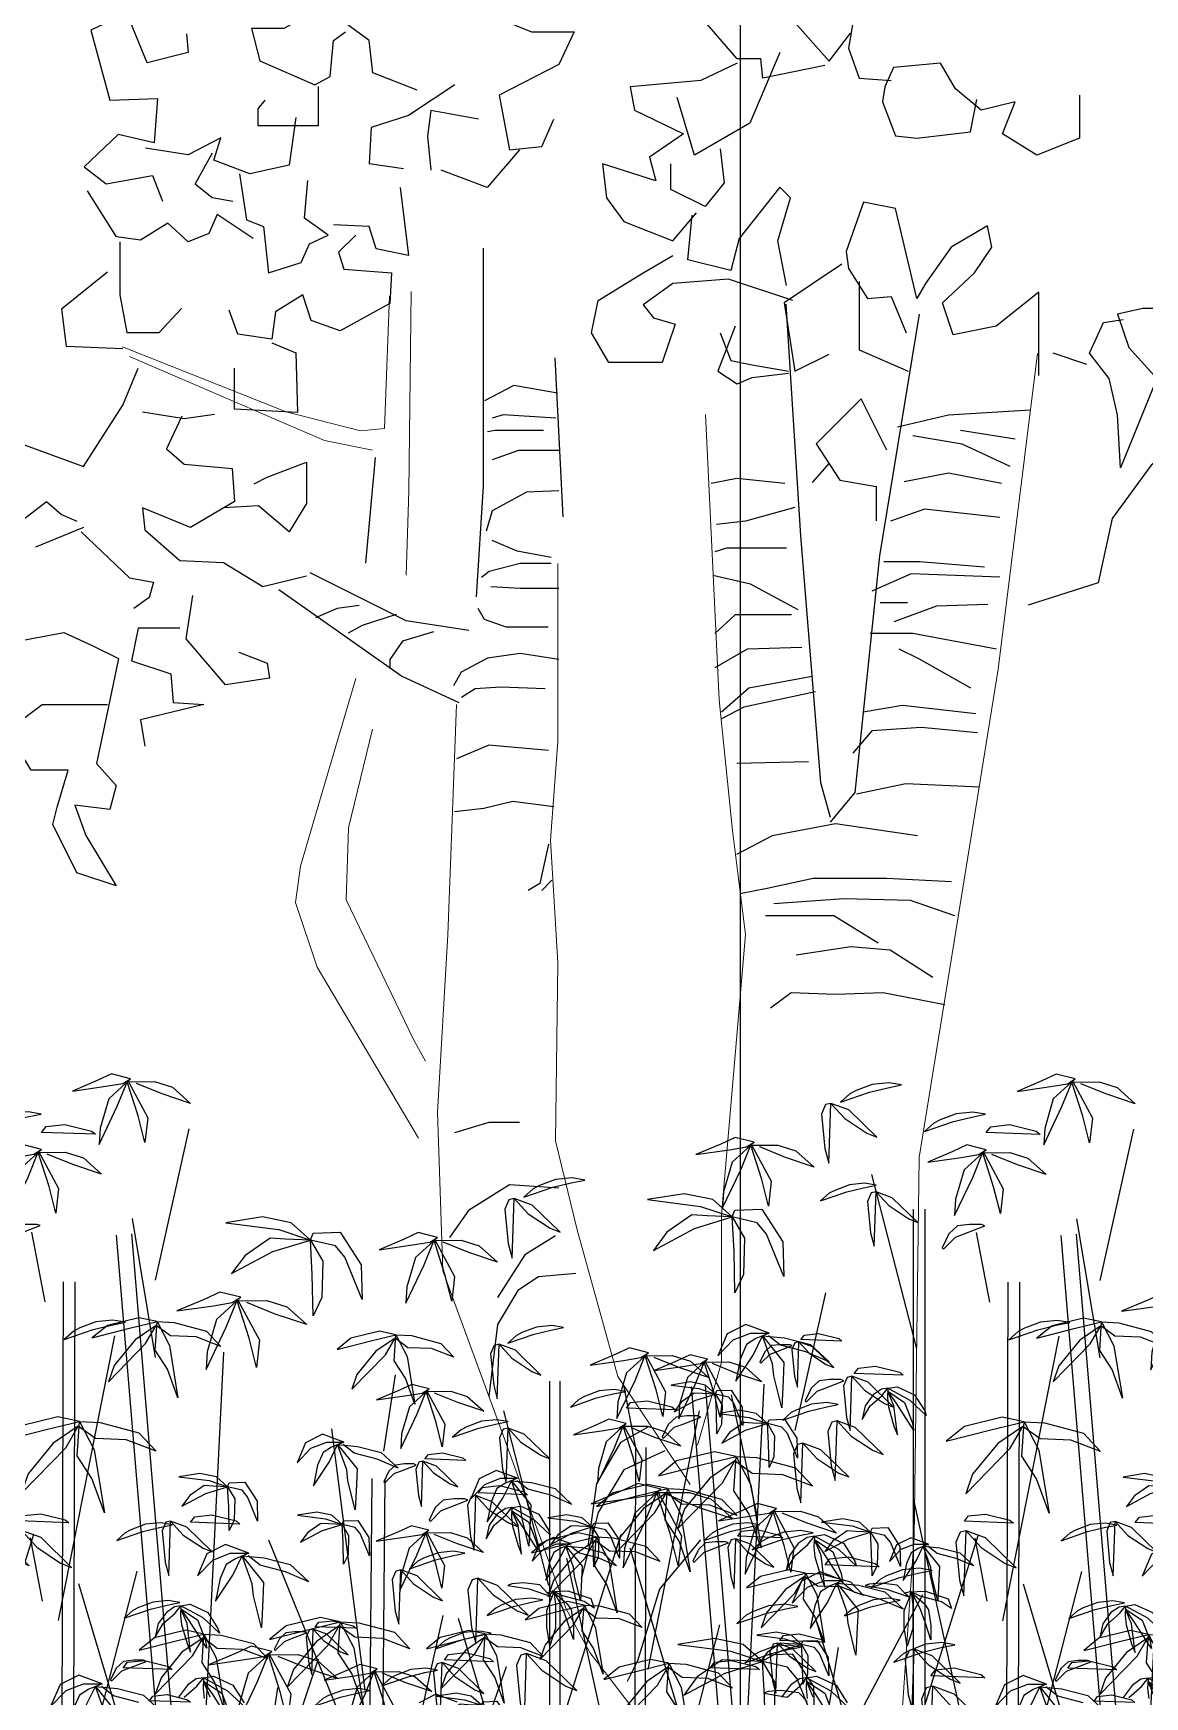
# Model space of a CAD drawing. Extents: x -1568 to -728, y -1287 to -990.
# Drawn here: x -1356.68 to -1351.32, y -1092.08 to -1084.05 of the extents above; entities that cross this region are included whole.
import ezdxf

# ---------------------------------------------------------------- set-up
doc = ezdxf.new("R2010")
doc.units = 0
doc.header["$LTSCALE"] = 5
doc.linetypes.add('DASHDOT', pattern=[25.4, 12.7, -6.35, 0, -6.35])
doc.linetypes.add('HIDDEN', pattern=[9.525, 6.35, -3.175])
doc.layers.get('0').update_dxf_attribs({"linetype": 'CONTINUOUS'})
doc.layers.add('2', color=2, linetype='HIDDEN')

# ---------------------------------------------------------------- blocks, each defined once
blk = doc.blocks.new('乔木02')
at = {"color": 94}
for points in [[(-86.2, 3630.2), (21.1, 3658.5), (30.6, 3630.2), (-1, 3598.6), (-51.5, 3541.8), (-83, 3582.8)], [(-92.5, 3633.3), (-79.9, 3560.8), (-95.7, 3516.6), (-143, 3513.4)], [(-45.2, 3535.5), (46.4, 3516.6), (49.5, 3545), (84.3, 3545), (144.2, 3614.4), (128.4, 3655.4)], [(455.5, 3612.5), (387.5, 3584.8), (324.5, 3584.8), (347.2, 3536.9), (435.4, 3491.6), (420.2, 3411), (372.4, 3416), (354.7, 3456.3)], [(21.1, 3554.4), (65.3, 3450.3), (147.4, 3403), (172.6, 3488.2)], [(500.9, 3506.7), (568.9, 3461.4), (624.4, 3443.7), (626.9, 3390.9), (576.5, 3383.3)], [(465.6, 3456.3), (536.2, 3468.9), (541.2, 3431.1), (536.2, 3380.8)], [(109.5, 3412.5), (103.2, 3362), (131.6, 3327.3), (182.1, 3352.6), (182.1, 3390.4)], [(405.1, 3411), (453, 3355.6), (521, 3380.8)], [(11.6, 3210.6), (24.3, 3276.8), (5.3, 3339.9), (21.1, 3355.7), (81.1, 3280), (93.7, 3232.7), (156.9, 3248.5), (150.5, 3314.7)], [(-360.8, 3078.1), (-360.8, 3201.1), (-297.7, 3150.7), (-234.6, 3138), (-218.8, 3185.4), (-266.1, 3229.5), (-291.4, 3267.4), (-285.1, 3298.9), (-231.4, 3267.4), (-193.5, 3213.8), (-180.9, 3191.7), (-149.3, 3324.2), (-102, 3333.6), (-76.7, 3261.1), (-79.9, 3235.8), (-108.3, 3191.7), (-143, 3194.8), (-165.1, 3141.2)], [(994.8, 3275), (994.8, 3196.9), (984.7, 3141.5), (936.8, 3141.5), (904.1, 3176.8)], [(-543.2, 3251.2), (-547.3, 3197.5), (-592.8, 3176.9), (-514.3, 3176.9), (-477.1, 3168.6), (-493.6, 3119.1), (-534.9, 3073.7), (-481.3, 2941.6), (-477.1, 3020), (-464.7, 3073.7), (-435.8, 3110.9), (-456.5, 3156.3), (-485.4, 3160.4)], [(2.2, 3188.5), (96.9, 3220.1), (178.9, 3213.8), (223.1, 3182.2), (207.4, 3163.3), (175.8, 3153.8), (194.7, 3097), (273.6, 3097), (298.9, 3141.2), (289.4, 3188.5), (223.1, 3229.5), (178.9, 3254.8)], [(770.5, 3126.4), (735.2, 3111.3), (732.7, 3023.2), (826, 3028.2), (826, 3088.6)], [(-683.6, 3065.5), (-526.7, 2945.8), (-468.9, 2867.3), (-448.2, 2772.4), (-345, 2739.4)], [(961.5, 3024.4), (900.2, 3014.8), (855.1, 3021.2)], [(1277.5, 3008.3), (1277.5, 2869.7), (1225.9, 2873), (1177.5, 2844), (1161.4, 2847.2), (1103.4, 2892.3), (1080.8, 2873), (1058.2, 2863.3)], [(1048.5, 2853.6), (1119.5, 2824.6)]]:
    blk.add_lwpolyline(points, dxfattribs=at)
at = {"color": 106}
for points in [[(556.3, 3499.1), (621.8, 3524.3), (626.9, 3572.2), (682.3, 3612.5), (674.8, 3632.6), (752.9, 3589.8), (800.8, 3589.8), (788.2, 3542), (707.5, 3506.7), (684.8, 3519.3), (679.8, 3572.2), (662.2, 3584.8)], [(896.5, 3582.2), (894, 3554.5), (954.5, 3539.4), (984.7, 3612.5), (1037.6, 3587.3), (1009.9, 3484), (939.4, 3486.5), (944.4, 3421.1), (997.3, 3433.7), (1047.7, 3385.8), (1015, 3360.6), (946.9, 3373.2), (931.8, 3335.4)], [(-420.8, 3491.4), (-420.8, 3428.3), (-357.7, 3403), (-307.2, 3434.6), (-326.1, 3481.9), (-275.6, 3469.3), (-237.7, 3500.8), (-215.6, 3538.7), (-146.2, 3532.4), (-133.6, 3504), (-130.4, 3481.9), (-149.3, 3431.4), (-180.9, 3428.3), (-259.8, 3437.7), (-269.3, 3485)], [(84.3, 3538.7), (137.9, 3513.4), (242.1, 3504), (235.8, 3469.3), (163.2, 3434.6), (213.7, 3399.9), (204.2, 3365.2), (283.1, 3390.4), (276.8, 3339.9), (251.5, 3305.2), (178.9, 3276.8), (144.2, 3317.9)], [(702.5, 3504.2), (702.5, 3446.3), (790.7, 3446.3), (790.7, 3471.4), (780.6, 3484)], [(735.2, 3458.8), (745.3, 3388.3), (803.3, 3375.7), (856.2, 3395.9), (846.1, 3428.6), (894, 3403.4), (957, 3413.5)], [(858.7, 3406), (883.9, 3360.6), (858.7, 3340.5), (828.5, 3335.4)], [(818.4, 3375.7), (808.3, 3307.7), (783.1, 3297.7), (775.6, 3229.7), (727.7, 3244.8), (715.1, 3272.5), (687.4, 3285.1), (722.6, 3310.3), (717.6, 3365.7)], [(581.5, 3355.6), (568.9, 3254.9), (616.8, 3264.9), (626.9, 3297.7), (679.8, 3300.2)], [(798.2, 3280), (851.2, 3315.3), (863.8, 3287.6), (894, 3275), (924.2, 3302.7), (964.6, 3277.5), (999.8, 3282.6), (1042.7, 3350.6)], [(458.7, 3265.8), (458.7, 2914.6), (469.3, 2751.4)], [(647, 3285.1), (672.2, 3259.9), (664.7, 3234.7), (594.1, 3229.7), (596.6, 3184.3), (669.7, 3144.1), (712.6, 3159.2), (725.2, 3196.9), (765.5, 3171.8), (770.5, 3131.5), (820.9, 3139), (833.5, 3174.3)], [(-70.4, 3242.1), (14.8, 3185.4), (-1, 3084.4), (-51.5, 3109.7)], [(-95.7, 3216.9), (-95.7, 3116), (-168.3, 3084.4)], [(1013.1, 3230.7), (1080.8, 3175.9), (1074.3, 3121.1), (990.5, 3117.9)], [(-184.2, 3168.7), (-125.9, 2812.2), (-89.5, 2463), (-53.1, 2419.3)], [(12.4, 3183.3), (-9.4, 2841.3), (-38.6, 2477.5), (-53.1, 2426.6)], [(87.4, 3150.7), (112.7, 3084.4), (84.3, 3065.5), (62.2, 3075), (8.5, 3081.3)], [(109.5, 3141.2), (93.7, 3100.2), (62.2, 3093.9), (8.5, 3084.4)], [(-431.7, 3094.3), (-382.1, 3110.9)], [(353.2, 3104.3), (341.2, 2869.5)], [(1184, 3047), (1164.6, 3001.9), (1145.3, 2979.3), (1048.5, 2943.9), (990.5, 3034.1), (967.9, 3088.9)], [(-136.7, 2967.7), (-98.8, 3043.4), (-32.5, 2977.2), (-67.3, 2923.5), (-120.9, 2914.1), (-120.9, 2863.6)], [(349.5, 3051.9), (413.5, 3063.3), (457, 3040.5)], [(-348.6, 3027), (-227.7, 3019.4), (-152.1, 3001.8)], [(351.8, 3015.3), (429.5, 3019.9), (445.5, 3015.3)], [(-326, 2984.2), (-245.3, 2996.8)], [(370.1, 2997), (441, 2997), (452.4, 2994.8)], [(903.4, 3018), (926, 2969.6), (900.2, 2947.1), (829.3, 2940.6), (826, 2892.3), (890.5, 2853.6), (961.5, 2882.6), (958.2, 2850.4), (906.6, 2805.3), (842.2, 2802.1), (784.1, 2766.6), (719.6, 2782.7)], [(-318.4, 2943.9), (-247.9, 2976.6), (-174.8, 2989.2)], [(-51.5, 2948.8), (-26.2, 2920.4)], [(347.2, 2967.3), (406.7, 2967.3), (445.5, 2953.6)], [(618.5, 2957.2), (632.7, 2801.1)], [(797, 2918.1), (777.7, 2927.8), (719.6, 2950.3), (719.6, 2889.1), (745.4, 2847.2), (790.6, 2885.9), (842.2, 2882.6)], [(-305.8, 2918.7), (-227.7, 2933.8), (-162.2, 2921.2)], [(14.1, 2918.7), (84.7, 2926.3), (122.5, 2918.7)], [(347.2, 2907.9), (395.2, 2905.7), (445.5, 2878.2), (454.7, 2848.5)], [(-303.3, 2868.4), (-192.4, 2881), (-142.1, 2863.3)], [(-1, 2883.5), (72.1, 2863.3), (114.9, 2858.3)], [(1051.8, 2847.2), (980.8, 2779.5), (945.3, 2773.1), (951.8, 2750.5), (974.4, 2734.4)], [(11.6, 2823.1), (99.8, 2823.1), (117.4, 2818)], [(358.7, 2809.7), (409, 2818.8), (445.5, 2834.8)], [(-280.6, 2795.4), (-184.9, 2802.9), (-132, 2802.9)], [(358.7, 2800.6), (404.4, 2800.6), (450.1, 2789.1), (461.5, 2780)], [(1248.5, 2818.2), (1229.1, 2760.2), (1219.4, 2689.3), (1193.6, 2705.4), (1161.4, 2737.6), (1145.3, 2686.1), (1077.6, 2698.9), (1035.6, 2679.6), (996.9, 2660.3), (1009.8, 2599), (1029.2, 2505.6), (1000.2, 2473.4), (1009.8, 2437.9), (1061.4, 2444.4), (1045.3, 2399.2), (1000.2, 2325.1), (1058.2, 2344.5), (1093.7, 2415.4), (1087.2, 2441.1), (1071.1, 2495.9), (1125.9, 2495.9), (1161.4, 2553.9), (1109.8, 2592.6), (1013.1, 2592.6)], [(-303.3, 2780.3), (-172.3, 2785.3), (-114.3, 2760.1)], [(-6, 2732.4), (64.5, 2770.2), (120, 2782.8)], [(480, 2701.7), (572.3, 2715.9), (714.3, 2786.9)], [(347.2, 2764), (404.4, 2764), (447.8, 2766.3)], [(494.2, 2595.3), (579.4, 2634.3), (760.5, 2762)], [(819.6, 2669.9), (777.7, 2653.8), (774.4, 2631.3), (838.9, 2621.6), (897, 2689.3), (887.3, 2753.7)], [(-285.6, 2740), (-210.1, 2737.5), (-147.1, 2714.8)], [(-167.2, 2742.5), (-126.9, 2742.5)], [(4.1, 2724.9), (87.2, 2724.9), (117.4, 2697.2)], [(363.2, 2706.9), (425, 2706.9), (457, 2718.3), (466.1, 2734.3)], [(587.3, 2725.2), (637.6, 2709.2), (658.2, 2697.8)], [(642.1, 2738.9), (674.2, 2734.3), (706.2, 2720.6)], [(532.4, 2700), (578.1, 2686.3), (596.4, 2658.9), (596.4, 2647.5)], [(906.6, 2705.4), (967.9, 2705.4), (977.6, 2657.1), (919.5, 2637.7), (916.3, 2595.8), (871.2, 2592.6), (964.7, 2570), (958.2, 2531.4)], [(-298.2, 2674.5), (-174.8, 2697.2), (-111.8, 2697.2)], [(-11, 2677), (69.6, 2674.5), (117.4, 2646.8)], [(-260.5, 2616.6), (-184.9, 2659.4), (-154.6, 2674.5)], [(347.2, 2658.9), (404.4, 2668), (452.4, 2661.2), (491.3, 2640.6), (502.7, 2620.1)], [(-26.2, 2634.2), (67, 2616.6), (107.4, 2581.4)], [(-31.2, 2611.6), (74.6, 2588.9), (107.4, 2571.3)], [(367.5, 2615.6), (433, 2618.1), (470.8, 2615.6), (491, 2603)], [(-268, 2578.8), (-159.7, 2591.4), (-101.7, 2581.4)], [(-270.5, 2551.1), (-187.4, 2558.7), (-114.3, 2553.7), (-86.6, 2520.9)], [(362.5, 2524.9), (450.6, 2532.5), (498.5, 2512.4)], [(-21.1, 2508.3), (84.7, 2505.8)], [(-273.1, 2470.6), (-164.7, 2475.6), (-91.7, 2460.5)], [(354.9, 2441.9), (415.4, 2449.4), (458.2, 2439.3), (501, 2434.3)], [(-181.7, 2399.1), (-60.8, 2416.7), (32.4, 2399.1), (85.3, 2371.4)], [(362.5, 2386.5), (375.1, 2328.6), (392.7, 2318.5)], [(-232.1, 2331.1), (-136.3, 2336.1), (-28, 2336.1), (40, 2321), (80.3, 2313.5)], [(357.4, 2333.6), (372.5, 2318.5)], [(-237.1, 2280.7), (-171.6, 2303.4), (-73.4, 2305.9), (29.9, 2298.4)], [(-123.8, 2240.5), (-58.3, 2280.7), (42.5, 2280.7)], [(-204.4, 2190.1), (-141.4, 2230.4), (-83.4, 2235.4), (-2.8, 2222.8)], [(-222, 2149.8), (-131.3, 2167.4), (-60.8, 2164.9), (4.7, 2167.4), (35, 2144.8)], [(405.3, 1976.1), (450.6, 1976.1), (501, 1961)], [(347.2, 1879.2), (420.3, 1884.2), (480.7, 1846.4), (508.4, 1806.2)], [(352.2, 1808.7), (397.6, 1781), (437.9, 1718)], [(322, 1753.3), (377.4, 1748.3), (407.7, 1728.1), (437.9, 1677.8), (450.5, 1572)], [(216.2, 1526.7), (256.5, 1504), (291.8, 1443.6), (304.4, 1350.5)], [(191, 1491.5), (251.5, 1463.8), (289.2, 1400.8), (314.4, 1302.6)], [(138.1, 1360.5), (198.6, 1287.5), (231.3, 1181.8), (246.4, 1151.6)]]:
    blk.add_lwpolyline(points, dxfattribs=at)
at = {"color": 106, "lineweight": 20}
for points in [[(565.2, 3202), (568.8, 2907.5), (572.3, 2783.3)], [(597.2, 3194.9), (604.3, 2999.7), (639.8, 2996.2), (749.8, 3024.6), (991.2, 3120.4)], [(-358.9, 3110.5), (-300.7, 2644.9), (-264.3, 2419.3), (-184.2, 1924.5), (-176.9, 1364.3), (-147.8, 942.3)], [(622, 2967.8), (693, 2982), (980.6, 3106.2)], [(130.7, 3020.7), (111, 2599.6), (91.3, 2406.8), (71.7, 2253.3), (107.1, 1840.1), (107.1, 1621.9), (142.5, 1499.9)], [(348.9, 2800.7), (348.9, 2538.1), (359.5, 2392.7), (348.9, 2211.7), (352.4, 1949.2), (320.5, 1817.9), (260.1, 1601.5), (153.6, 1441.9)], [(646.9, 2630.8), (693, 2474.7), (728.5, 2354), (735.6, 2300.8), (703.7, 2205), (554.5, 1953.1)], [(498.5, 2592.9), (511.1, 2253), (526.2, 1991.2), (518.6, 1757.1), (432.8, 1524.2), (337.1, 1259.8), (301.8, 1194.4), (226.3, 1096.2)], [(622, 2556.3), (657.5, 2410.8), (661.1, 2304.4), (561.7, 2098.6), (543.9, 2066.7)]]:
    blk.add_lwpolyline(points, dxfattribs=at)
blk = doc.blocks.new('tree104')
at = {"color": 0}
for points in [[(-3650, 22161), (-3949, 22235), (-4174, 22131), (-4563, 21966), (-4039, 22041), (-3770, 22086), (-3650, 22161), (-3994, 21847), (-4129, 21383), (-4144, 21129), (-3859, 21727), (-3695, 22131), (-3381, 21547), (-3425, 21159), (-3530, 21577), (-3702, 22113), (-3276, 22116), (-2991, 22026), (-2707, 21772), (-3156, 21921), (-3560, 22086)], [(-6377, 22067), (-6578, 22102), (-6839, 22076), (-7092, 21980), (-7188, 21927), (-7337, 21796), (-6883, 21953), (-6595, 22023), (-6377, 22067)], [(-7487, 21778), (-7570, 21758), (-7633, 21611), (-7581, 21068), (-7518, 20839), (-7487, 21778), (-7267, 21538), (-6922, 21309), (-6766, 21246), (-7204, 21674), (-7487, 21778)], [(-5057, 21606), (-5258, 21641), (-5520, 21615), (-5773, 21519), (-5869, 21466), (-6017, 21335), (-5563, 21492), (-5275, 21562), (-5057, 21606)], [(-5049, 21318), (-4975, 21412), (-4682, 21444), (-4263, 21339), (-4200, 21287), (-5049, 21318)], [(-8694, 21167), (-8993, 21242), (-9218, 21137), (-9607, 20973), (-9083, 21048), (-8814, 21093), (-8694, 21167), (-9038, 20853), (-9173, 20390), (-9188, 20135), (-8904, 20734), (-8739, 21137), (-8425, 20554), (-8470, 20165), (-8574, 20584), (-8746, 21120), (-8320, 21122), (-8036, 21033), (-7751, 20778), (-8200, 20928), (-8604, 21093)], [(-3260, 18994), (-2729, 21373)], [(-5051, 21050), (-5350, 21125), (-5575, 21020), (-5964, 20856), (-5440, 20930), (-5171, 20975), (-5051, 21050), (-5395, 20736), (-5530, 20272), (-5545, 20018), (-5260, 20616), (-5096, 21020), (-4781, 20437), (-4826, 20048), (-4931, 20467), (-5103, 21003), (-4677, 21005), (-4392, 20916), (-4108, 20661), (-4557, 20811), (-4961, 20975)], [(-6137, 17921), (-6846, 20663)], [(-6778, 20492), (-6960, 20523), (-7198, 20499), (-7428, 20412), (-7516, 20365), (-7650, 20246), (-7238, 20388), (-6976, 20452), (-6778, 20492)], [(-6779, 20391), (-6855, 20372), (-6912, 20239), (-6865, 19745), (-6808, 19536), (-6779, 20391), (-6580, 20172), (-6266, 19963), (-6124, 19907), (-6523, 20296), (-6779, 20391)], [(3486, 20569), (3285, 20604), (3023, 20578), (2770, 20482), (2674, 20429), (2526, 20298), (2980, 20455), (3268, 20525), (3486, 20569)], [(2376, 20280), (2293, 20260), (2230, 20113), (2282, 19570), (2345, 19341), (2376, 20280), (2596, 20040), (2940, 19811), (3097, 19748), (2658, 20176), (2376, 20280)], [(5798, 19990), (5496, 20261), (5043, 20352), (4470, 20261), (5300, 20156), (5798, 19990), (5405, 20005), (5164, 20020), (4772, 19749), (4561, 19462), (5209, 19809), (5798, 19990), (5843, 20095), (6265, 20110), (6597, 19598), (6612, 19055), (6340, 19718), (6190, 19899), (5798, 19990), (5994, 19658), (5978, 19085), (5843, 18799), (5828, 19447), (5798, 19990)], [(-6196, 20117), (-6196, 0)], [(-6013, 20117), (-6013, 0)], [(-5123, 19873), (-5312, 19873), (-5500, 19853), (-5637, 19727), (-5741, 19507), (-5720, 19486), (-5532, 19675), (-5396, 19727), (-5071, 19853), (-5123, 19873)], [(-3260, 17782), (-3623, 19966)], [(-826, 19627), (-1128, 19899), (-1580, 19989), (-2153, 19899), (-1324, 19793), (-826, 19627), (-1218, 19642), (-1459, 19657), (-1852, 19386), (-2063, 19100), (-1414, 19446), (-826, 19627), (-781, 19733), (-358, 19748), (-27, 19235), (-12, 18693), (-283, 19356), (-434, 19537), (-826, 19627), (-630, 19296), (-645, 18723), (-781, 18436), (-796, 19085), (-826, 19627)], [(-4993, 18658), (-5201, 19750)], [(-3877, 19705), (-2234, 0)], [(-3636, 19725), (-1992, 0)], [(1169, 19669), (869, 19744), (645, 19639), (256, 19475), (780, 19550), (1049, 19595), (1169, 19669), (824, 19355), (690, 18892), (675, 18637), (959, 19236), (1124, 19639), (1438, 19056), (1393, 18667), (1288, 19086), (1117, 19622), (1543, 19624), (1827, 19535), (2111, 19280), (1662, 19430), (1258, 19595)], [(-4710, 18968), (-4765, 0)], [(-4527, 18968), (-4582, 0)], [(-1921, 18727), (-2250, 18809), (-2497, 18694), (-2925, 18513), (-2349, 18595), (-2053, 18644), (-1921, 18727), (-2300, 18381), (-2448, 17871), (-2464, 17591), (-2152, 18250), (-1970, 18694), (-1625, 18052), (-1674, 17624), (-1789, 18085), (-1978, 18674), (-1510, 18677), (-1197, 18579), (-884, 18299), (-1378, 18463), (-1822, 18644)], [(6789, 16636), (7272, 18799)], [(-3732, 18335), (-3933, 18370), (-4195, 18344), (-4448, 18248), (-4544, 18196), (-4692, 18065), (-4239, 18222), (-3951, 18292), (-3732, 18335)], [(-3235, 18345), (-3520, 18405), (-4013, 18285), (-4253, 18090), (-3669, 18240), (-3235, 18345), (-3041, 17971), (-2906, 17148), (-3071, 17597), (-3265, 17896), (-3235, 18345), (-2966, 18330), (-2457, 18195), (-2233, 17956), (-2622, 18105), (-3026, 18120), (-3250, 18285), (-3579, 18061), (-3909, 17657), (-3998, 17402), (-3415, 18001), (-3250, 18285)], [(6380, 18164), (6013, 18300), (5720, 18154), (5573, 17808), (5814, 18060), (6086, 18164), (6380, 18164), (6170, 18081), (6024, 17986), (5929, 17767), (5856, 17411), (6128, 17819), (6275, 18123), (6610, 17704), (6600, 17432), (6579, 16992), (6453, 17494), (6432, 17683), (6275, 18123), (6621, 18091), (7029, 17986), (7322, 17714), (6956, 17871), (6558, 17976), (6369, 18123)], [(-7990, 18032), (-8053, 18016), (-8101, 17905), (-8061, 17494), (-8014, 17320), (-7990, 18032), (-7824, 17850), (-7562, 17676), (-7444, 17628), (-7776, 17953), (-7990, 18032)], [(-7960, 18068), (-7904, 18139), (-7682, 18163), (-7365, 18084), (-7317, 18044), (-7960, 18068)], [(-4785, 13651), (-3900, 18123)], [(517, 18138), (258, 18193), (-191, 18084), (-408, 17907), (122, 18043), (517, 18138), (694, 17798), (816, 17050), (666, 17458), (489, 17730), (517, 18138), (762, 18125), (1224, 18002), (1428, 17785), (1074, 17921), (707, 17934), (503, 18084), (204, 17880), (-96, 17513), (-177, 17282), (353, 17825), (503, 18084)], [(3147, 18252), (2965, 18284), (2727, 18260), (2497, 18173), (2409, 18125), (2274, 18006), (2687, 18149), (2949, 18212), (3147, 18252)], [(-8134, 17988), (-8277, 17988), (-8420, 17973), (-8523, 17877), (-8602, 17711), (-8587, 17695), (-8444, 17838), (-8341, 17877), (-8095, 17973), (-8134, 17988)], [(-2668, 8108), (-2184, 17863)], [(2138, 17990), (2062, 17971), (2005, 17838), (2053, 17344), (2110, 17135), (2138, 17990), (2338, 17771), (2651, 17563), (2794, 17506), (2395, 17895), (2138, 17990)], [(4483, 17857), (4184, 17931), (3960, 17827), (3570, 17662), (4094, 17737), (4364, 17782), (4483, 17857), (4139, 17542), (4004, 17079), (3989, 16824), (4274, 17423), (4438, 17827), (4753, 17243), (4708, 16854), (4603, 17273), (4431, 17809), (4857, 17812), (5142, 17722), (5426, 17468), (4977, 17617), (4573, 17782)], [(5409, 17754), (5137, 17822), (4933, 17727), (4579, 17577), (5055, 17645), (5300, 17686), (5409, 17754), (5096, 17468), (4973, 17047), (4960, 16816), (5218, 17360), (5368, 17727), (5654, 17196), (5613, 16843), (5517, 17224), (5361, 17711), (5749, 17713), (6007, 17631), (6266, 17400), (5858, 17536), (5490, 17686)], [(-7121, 17535), (-7054, 17621), (-6788, 17649), (-6407, 17554), (-6350, 17507), (-7121, 17535)], [(329, 16310), (513, 17509)], [(-9301, 17211), (-9460, 17354), (-9698, 17402), (-9999, 17354), (-9563, 17298), (-9301, 17211), (-9507, 17219), (-9634, 17227), (-9841, 17084), (-9952, 16934), (-9610, 17116), (-9301, 17211), (-9277, 17267), (-9055, 17275), (-8880, 17005), (-8873, 16719), (-9015, 17068), (-9095, 17164), (-9301, 17211), (-9198, 17037), (-9206, 16735), (-9277, 16585), (-9285, 16926), (-9301, 17211)], [(-7330, 17440), (-7502, 17440), (-7673, 17421), (-7797, 17307), (-7892, 17107), (-7873, 17088), (-7702, 17259), (-7578, 17307), (-7283, 17421), (-7330, 17440)], [(-7157, 17492), (-7233, 17473), (-7290, 17340), (-7243, 16846), (-7186, 16638), (-7157, 17492), (-6958, 17274), (-6644, 17065), (-6502, 17008), (-6901, 17397), (-7157, 17492)], [(-6592, 17304), (-6695, 17288), (-6822, 17201), (-6949, 17026), (-6997, 16812), (-6870, 17026), (-6687, 17185), (-6592, 17304), (-6449, 17327), (-6172, 17201), (-6013, 16947), (-5989, 16875), (-6243, 17113), (-6592, 17304), (-6600, 17153), (-6584, 17010), (-6497, 16709), (-6441, 16574), (-6497, 17026), (-6592, 17256), (-6330, 17082), (-6211, 16772), (-6187, 16638), (-6465, 17074), (-6592, 17256)], [(1041, 17292), (768, 17360), (564, 17265), (211, 17115), (687, 17183), (932, 17224), (1041, 17292), (728, 17006), (605, 16585), (592, 16353), (850, 16897), (1000, 17265), (1285, 16734), (1245, 16381), (1149, 16761), (993, 17249), (1381, 17251), (1639, 17169), (1898, 16938), (1489, 17074), (1122, 17224)], [(2928, 17412), (2928, 0)], [(3094, 17412), (3094, 0)], [(4129, 17250), (3947, 17281), (3709, 17257), (3479, 17170), (3392, 17123), (3257, 17004), (3669, 17146), (3931, 17210), (4129, 17250)], [(4292, 16330), (4102, 17323)], [(5156, 17328), (6601, 0)], [(5375, 17346), (6821, 0)], [(5947, 10213), (6301, 17363)], [(-7372, 17047), (-7554, 17079), (-7792, 17055), (-8023, 16967), (-8110, 16920), (-8245, 16801), (-7832, 16944), (-7570, 17007), (-7372, 17047)], [(4137, 16988), (4204, 17074), (4470, 17102), (4851, 17007), (4908, 16959), (4137, 16988)], [(6191, 15301), (5791, 17197)], [(-7390, 16793), (-7473, 16773), (-7536, 16626), (-7484, 16083), (-7421, 15854), (-7390, 16793), (-7170, 16553), (-6826, 16324), (-6669, 16261), (-7108, 16689), (-7390, 16793)], [(-4454, 16777), (-4795, 16849), (-5388, 16705), (-5675, 16472), (-4975, 16652), (-4454, 16777), (-4221, 16329), (-4059, 15341), (-4257, 15880), (-4490, 16239), (-4454, 16777), (-4131, 16759), (-3520, 16598), (-3251, 16311), (-3718, 16490), (-4203, 16508), (-4472, 16705), (-4867, 16436), (-5262, 15952), (-5370, 15646), (-4670, 16364), (-4472, 16705)], [(2279, 16774), (2097, 16805), (1859, 16782), (1629, 16694), (1541, 16647), (1407, 16528), (1819, 16671), (2081, 16734), (2279, 16774)], [(2920, 14203), (2211, 16945)], [(4135, 16744), (3863, 16812), (3659, 16717), (3305, 16568), (3781, 16636), (4026, 16676), (4135, 16744), (3822, 16459), (3700, 16037), (3686, 15806), (3945, 16350), (4094, 16717), (4380, 16187), (4339, 15833), (4244, 16214), (4088, 16701), (4475, 16703), (4734, 16622), (4992, 16391), (4584, 16527), (4217, 16676)], [(4481, 12880), (5285, 16945)], [(5261, 16866), (5089, 16866), (4918, 16847), (4794, 16732), (4699, 16533), (4718, 16514), (4889, 16685), (5013, 16732), (5308, 16847), (5261, 16866)], [(6352, 16743), (6177, 16900), (5915, 16952), (5584, 16900), (6064, 16839), (6352, 16743), (6125, 16752), (5985, 16760), (5758, 16603), (5636, 16437), (6011, 16638), (6352, 16743), (6378, 16804), (6622, 16813), (6814, 16516), (6823, 16202), (6666, 16586), (6579, 16690), (6352, 16743), (6465, 16551), (6456, 16219), (6378, 16054), (6369, 16429), (6352, 16743)], [(-303, 16452), (-636, 16576), (-903, 16443), (-1036, 16129), (-817, 16357), (-570, 16452), (-303, 16452), (-493, 16376), (-627, 16291), (-712, 16091), (-779, 15767), (-532, 16138), (-398, 16414), (-94, 16034), (-103, 15786), (-122, 15387), (-236, 15843), (-255, 16015), (-398, 16414), (-84, 16386), (287, 16291), (554, 16043), (221, 16186), (-141, 16281), (-313, 16414)], [(33, 12549), (-487, 16661)], [(2278, 16673), (2202, 16654), (2145, 16521), (2192, 16027), (2249, 15818), (2278, 16673), (2477, 16454), (2791, 16246), (2933, 16189), (2534, 16578), (2278, 16673)], [(-8977, 16232), (-9318, 16304), (-9911, 16161), (-10198, 15927), (-9498, 16107), (-8977, 16232), (-8744, 15784), (-8582, 14796), (-8779, 15335), (-9013, 15694), (-8977, 16232), (-8654, 16214), (-8043, 16053), (-7774, 15766), (-8241, 15945), (-8726, 15963), (-8995, 16161), (-9390, 15891), (-9785, 15407), (-9893, 15102), (-9192, 15820), (-8995, 16161)], [(972, 16188), (1027, 16259), (1250, 16283), (1567, 16204), (1615, 16164), (972, 16188)], [(4279, 16367), (4232, 0)], [(4445, 16367), (4398, 0)], [(6910, 16437), (6827, 16416), (6764, 16270), (6816, 15727), (6879, 15497), (6910, 16437), (7130, 16197), (7475, 15967), (7631, 15905), (7192, 16333), (6910, 16437)], [(-2127, 15752), (-2301, 15909), (-2563, 15962), (-2895, 15909), (-2415, 15848), (-2127, 15752), (-2354, 15761), (-2493, 15770), (-2720, 15613), (-2843, 15447), (-2467, 15648), (-2127, 15752), (-2101, 15813), (-1856, 15822), (-1664, 15525), (-1656, 15211), (-1813, 15595), (-1900, 15700), (-2127, 15752), (-2013, 15560), (-2022, 15229), (-2101, 15063), (-2109, 15438), (-2127, 15752)], [(797, 16109), (654, 16109), (512, 16093), (408, 15998), (329, 15831), (345, 15815), (488, 15958), (591, 15998), (837, 16093), (797, 16109)], [(942, 16152), (878, 16136), (831, 16025), (871, 15614), (918, 15440), (942, 16152), (1108, 15970), (1369, 15796), (1488, 15748), (1155, 16073), (942, 16152)], [(2427, 15884), (2093, 16008), (1827, 15875), (1693, 15561), (1912, 15789), (2160, 15884), (2427, 15884), (2236, 15808), (2103, 15723), (2017, 15523), (1950, 15199), (2198, 15570), (2331, 15846), (2636, 15466), (2626, 15218), (2607, 14818), (2493, 15275), (2474, 15447), (2331, 15846), (2645, 15818), (3017, 15723), (3283, 15475), (2950, 15618), (2588, 15713), (2417, 15846)], [(-10157, 15721), (-10517, 15810), (-10786, 15685), (-11253, 15487), (-10624, 15577), (-10301, 15631), (-10157, 15721), (-10570, 15344), (-10732, 14787), (-10750, 14482), (-10409, 15200), (-10211, 15685), (-9834, 14985), (-9888, 14518), (-10014, 15021), (-10220, 15664), (-9708, 15667), (-9367, 15559), (-9026, 15254), (-9565, 15433), (-10050, 15631)], [(141, 15880), (0, 0)], [(341, 15878), (200, 0)], [(1811, 15655), (1877, 15741), (2144, 15770), (2525, 15674), (2582, 15627), (1811, 15655)], [(4781, 15722), (4471, 15787), (3932, 15657), (3671, 15444), (4308, 15608), (4781, 15722), (4993, 15314), (5140, 14416), (4961, 14906), (4748, 15232), (4781, 15722), (5075, 15706), (5630, 15559), (5875, 15298), (5450, 15461), (5010, 15477), (4765, 15657), (4406, 15412), (4046, 14971), (3949, 14694), (4585, 15347), (4765, 15657)], [(-8341, 15417), (-8640, 15492), (-8864, 15387), (-9253, 15222), (-8730, 15297), (-8460, 15342), (-8341, 15417), (-8685, 15103), (-8819, 14639), (-8834, 14385), (-8550, 14983), (-8385, 15387), (-8071, 14803), (-8116, 14415), (-8221, 14833), (-8393, 15369), (-7966, 15372), (-7682, 15282), (-7398, 15028), (-7847, 15177), (-8251, 15342)], [(-4993, 10116), (-6189, 15575)], [(1601, 15560), (1430, 15560), (1258, 15541), (1135, 15427), (1039, 15227), (1058, 15208), (1230, 15379), (1354, 15427), (1649, 15541), (1601, 15560)], [(1775, 15612), (1699, 15593), (1642, 15460), (1689, 14967), (1746, 14758), (1775, 15612), (1974, 15394), (2287, 15185), (2430, 15128), (2031, 15517), (1775, 15612)], [(2339, 15424), (2236, 15408), (2109, 15321), (1982, 15146), (1935, 14932), (2062, 15146), (2244, 15305), (2339, 15424), (2482, 15448), (2760, 15321), (2919, 15067), (2942, 14996), (2689, 15234), (2339, 15424), (2332, 15273), (2347, 15130), (2435, 14829), (2490, 14694), (2435, 15146), (2339, 15376), (2601, 15202), (2720, 14892), (2744, 14758), (2466, 15194), (2339, 15376)], [(-5391, 15214), (-5325, 15300), (-5058, 15328), (-4677, 15233), (-4620, 15185), (-5391, 15214)], [(-2996, 15154), (-3178, 15185), (-3416, 15162), (-3647, 15074), (-3734, 15027), (-3869, 14908), (-3456, 15051), (-3194, 15114), (-2996, 15154)], [(-3023, 15212), (-3099, 15193), (-3156, 15060), (-3109, 14566), (-3052, 14357), (-3023, 15212), (-2824, 14993), (-2511, 14785), (-2368, 14728), (-2767, 15117), (-3023, 15212)], [(-2707, 15195), (-2640, 15281), (-2374, 15309), (-1993, 15214), (-1936, 15166), (-2707, 15195)], [(-328, 15160), (-487, 15303), (-725, 15350), (-1027, 15303), (-590, 15247), (-328, 15160), (-535, 15168), (-662, 15176), (-868, 15033), (-979, 14882), (-638, 15065), (-328, 15160), (-305, 15216), (-82, 15223), (92, 14954), (100, 14668), (-43, 15017), (-122, 15112), (-328, 15160), (-225, 14986), (-233, 14684), (-305, 14534), (-313, 14875), (-328, 15160)], [(3601, 15122), (3442, 15265), (3204, 15313), (2903, 15265), (3339, 15210), (3601, 15122), (3395, 15130), (3268, 15138), (3062, 14996), (2950, 14845), (3292, 15027), (3601, 15122), (3625, 15178), (3847, 15186), (4022, 14916), (4030, 14631), (3887, 14980), (3807, 15075), (3601, 15122), (3704, 14948), (3696, 14647), (3625, 14496), (3617, 14837), (3601, 15122)], [(6228, 15154), (6046, 15185), (5808, 15162), (5578, 15074), (5490, 15027), (5355, 14908), (5768, 15051), (6030, 15114), (6228, 15154)], [(7972, 15040), (7798, 15197), (7536, 15249), (7204, 15197), (7684, 15136), (7972, 15040), (7745, 15049), (7606, 15057), (7379, 14900), (7256, 14734), (7632, 14935), (7972, 15040), (7998, 15101), (8243, 15110), (8435, 14813), (8443, 14499), (8286, 14883), (8199, 14987), (7972, 15040), (8086, 14848), (8077, 14516), (7998, 14351), (7990, 14726), (7972, 15040)], [(-11173, 14971), (-11457, 15031), (-11951, 14911), (-12191, 14717), (-11607, 14866), (-11173, 14971), (-10978, 14597), (-10844, 13774), (-11008, 14223), (-11203, 14522), (-11173, 14971), (-10904, 14956), (-10395, 14821), (-10170, 14582), (-10559, 14732), (-10963, 14747), (-11188, 14911), (-11517, 14687), (-11846, 14283), (-11936, 14029), (-11353, 14627), (-11188, 14911)], [(-5956, 14853), (-6234, 14956), (-6456, 14845), (-6567, 14583), (-6385, 14774), (-6179, 14853), (-5956, 14853), (-6115, 14789), (-6226, 14718), (-6298, 14551), (-6353, 14282), (-6147, 14591), (-6036, 14821), (-5782, 14504), (-5790, 14298), (-5806, 13965), (-5901, 14345), (-5917, 14488), (-6036, 14821), (-5774, 14797), (-5464, 14718), (-5242, 14512), (-5520, 14631), (-5821, 14710), (-5964, 14821)], [(-6162, 11840), (-5169, 15007)], [(-5365, 15066), (-5456, 15043), (-5524, 14884), (-5467, 14291), (-5399, 14041), (-5365, 15066), (-5125, 14804), (-4749, 14553), (-4578, 14485), (-5057, 14952), (-5365, 15066)], [(-5034, 13957), (-5223, 14950)], [(33, 11178), (-1480, 14912)], [(1035, 15072), (763, 15140), (559, 15045), (206, 14895), (682, 14963), (927, 15004), (1035, 15072), (723, 14787), (600, 14365), (586, 14134), (845, 14678), (995, 15045), (1280, 14515), (1239, 14161), (1144, 14542), (988, 15029), (1376, 15031), (1634, 14950), (1892, 14719), (1484, 14855), (1117, 15004)], [(3268, 14853), (2990, 14956), (2768, 14845), (2657, 14583), (2839, 14774), (3046, 14853), (3268, 14853), (3109, 14789), (2998, 14718), (2927, 14551), (2871, 14282), (3077, 14591), (3188, 14821), (3442, 14504), (3434, 14298), (3419, 13965), (3323, 14345), (3307, 14488), (3188, 14821), (3450, 14797), (3760, 14718), (3982, 14512), (3704, 14631), (3403, 14710), (3260, 14821)], [(3062, 11840), (4055, 15007)], [(5854, 14935), (5785, 14917), (5732, 14795), (5776, 14343), (5828, 14151), (5854, 14935), (6037, 14734), (6324, 14543), (6455, 14491), (6089, 14848), (5854, 14935)], [(5887, 14974), (5948, 15053), (6193, 15079), (6542, 14992), (6594, 14948), (5887, 14974)], [(7073, 15030), (6872, 15065), (6610, 15039), (6357, 14943), (6261, 14890), (6113, 14760), (6567, 14917), (6855, 14986), (7073, 15030)], [(7091, 14975), (6978, 14957), (6838, 14862), (6698, 14670), (6646, 14434), (6786, 14670), (6986, 14844), (7091, 14975), (7248, 15001), (7554, 14862), (7728, 14582), (7754, 14504), (7475, 14766), (7091, 14975), (7082, 14809), (7100, 14652), (7196, 14321), (7257, 14172), (7196, 14670), (7091, 14923), (7379, 14731), (7510, 14390), (7536, 14242), (7231, 14722), (7091, 14923)], [(-1793, 14706), (-2160, 14842), (-2453, 14696), (-2600, 14350), (-2359, 14601), (-2087, 14706), (-1793, 14706), (-2003, 14622), (-2149, 14528), (-2244, 14308), (-2317, 13952), (-2045, 14361), (-1898, 14664), (-1563, 14246), (-1573, 13973), (-1594, 13534), (-1720, 14036), (-1741, 14225), (-1898, 14664), (-1552, 14633), (-1144, 14528), (-851, 14256), (-1217, 14413), (-1615, 14518), (-1804, 14664)], [(1601, 14707), (1419, 14739), (1181, 14715), (951, 14628), (864, 14581), (729, 14462), (1141, 14604), (1403, 14668), (1601, 14707)], [(5757, 9535), (4196, 14786)], [(5695, 14887), (5538, 14887), (5381, 14870), (5268, 14765), (5180, 14582), (5198, 14564), (5355, 14721), (5468, 14765), (5739, 14870), (5695, 14887)], [(7258, 14526), (7332, 14620), (7625, 14652), (8044, 14547), (8107, 14495), (7258, 14526)], [(-7888, 14400), (-8147, 14454), (-8596, 14345), (-8813, 14169), (-8283, 14305), (-7888, 14400), (-7711, 14060), (-7589, 13312), (-7739, 13720), (-7916, 13992), (-7888, 14400), (-7643, 14386), (-7181, 14264), (-6977, 14046), (-7331, 14182), (-7698, 14196), (-7902, 14345), (-8201, 14142), (-8501, 13774), (-8582, 13543), (-8052, 14087), (-7902, 14345)], [(-4854, 9346), (-3545, 14426)], [(593, 14445), (517, 14426), (460, 14293), (507, 13800), (564, 13591), (593, 14445), (792, 14227), (1105, 14018), (1248, 13961), (849, 14350), (593, 14445)], [(4292, 9666), (3204, 14629)], [(7545, 14279), (7179, 14415), (6886, 14268), (6739, 13923), (6980, 14174), (7252, 14279), (7545, 14279), (7336, 14195), (7189, 14101), (7095, 13881), (7022, 13525), (7294, 13933), (7441, 14237), (7776, 13818), (7765, 13546), (7744, 13106), (7619, 13609), (7598, 13797), (7441, 14237), (7786, 14205), (8195, 14101), (8488, 13828), (8121, 13986), (7723, 14090), (7535, 14237)], [(8940, 14438), (8739, 14473), (8477, 14447), (8224, 14351), (8128, 14298), (7980, 14167), (8434, 14324), (8722, 14394), (8940, 14438)], [(-6329, 14084), (-6448, 14210), (-6702, 14242), (-6885, 14226), (-6948, 14203), (-6615, 14147), (-6266, 14028), (-6337, 14091), (-6258, 14107), (-6004, 14115), (-5647, 13996), (-5591, 13846), (-5750, 13949), (-6083, 14036), (-6250, 14115), (-6020, 13917), (-5956, 13822), (-5917, 13576), (-5917, 13354), (-6004, 13616), (-6091, 13854), (-6226, 14107), (-6202, 13909), (-6202, 13528), (-6290, 13251), (-6337, 13544), (-6337, 13806), (-6224, 14093)], [(-2747, 8452), (-4464, 14228)], [(1806, 14315), (1715, 14292), (1647, 14133), (1704, 13540), (1772, 13290), (1806, 14315), (2046, 14053), (2422, 13802), (2593, 13734), (2114, 14201), (1806, 14315)], [(2895, 14084), (2776, 14210), (2522, 14242), (2339, 14226), (2276, 14203), (2609, 14147), (2958, 14028), (2887, 14091), (2966, 14107), (3220, 14115), (3577, 13996), (3633, 13846), (3474, 13949), (3141, 14036), (2974, 14115), (3204, 13917), (3268, 13822), (3307, 13576), (3307, 13354), (3220, 13616), (3133, 13854), (2998, 14107), (3022, 13909), (3022, 13528), (2935, 13251), (2887, 13544), (2887, 13806), (3000, 14093)], [(-6401, 13973), (-6583, 14004), (-6821, 13980), (-7051, 13893), (-7139, 13846), (-7273, 13727), (-6861, 13869), (-6599, 13933), (-6401, 13973)], [(-2876, 13933), (-3058, 13964), (-3296, 13940), (-3526, 13853), (-3614, 13806), (-3749, 13687), (-3336, 13829), (-3074, 13893), (-2876, 13933)], [(-2859, 13882), (-2962, 13867), (-3089, 13779), (-3216, 13605), (-3264, 13391), (-3137, 13605), (-2954, 13763), (-2859, 13882), (-2716, 13906), (-2438, 13779), (-2280, 13526), (-2256, 13454), (-2510, 13692), (-2859, 13882), (-2867, 13732), (-2851, 13589), (-2764, 13288), (-2708, 13153), (-2764, 13605), (-2859, 13835), (-2597, 13660), (-2478, 13351), (-2454, 13216), (-2732, 13652), (-2859, 13835)], [(2823, 13973), (2641, 14004), (2403, 13980), (2173, 13893), (2086, 13846), (1951, 13727), (2363, 13869), (2625, 13933), (2823, 13973)], [(3472, 13894), (3213, 13948), (2764, 13839), (2547, 13662), (3077, 13798), (3472, 13894), (3649, 13554), (3771, 12806), (3622, 13214), (3445, 13486), (3472, 13894), (3717, 13880), (4179, 13758), (4383, 13540), (4030, 13676), (3662, 13690), (3458, 13839), (3159, 13635), (2860, 13268), (2778, 13037), (3309, 13581), (3458, 13839)], [(6832, 13873), (6632, 13908), (6370, 13882), (6117, 13786), (6021, 13734), (5872, 13603), (6326, 13760), (6614, 13829), (6832, 13873)], [(7136, 10927), (8793, 14057)], [(-6351, 9051), (-7723, 13684)], [(-356, 13631), (-667, 13697), (-1205, 13566), (-1466, 13354), (-830, 13517), (-356, 13631), (-144, 13224), (3, 12326), (-177, 12816), (-389, 13142), (-356, 13631), (-63, 13615), (493, 13468), (737, 13207), (313, 13370), (-128, 13387), (-373, 13566), (-732, 13321), (-1091, 12881), (-1189, 12604), (-552, 13256), (-373, 13566)], [(-751, 13552), (-695, 13624), (-473, 13647), (-156, 13568), (-108, 13528), (-751, 13552)], [(269, 9288), (1262, 13731)], [(2873, 9051), (1502, 13684)], [(-8562, 13010), (-8864, 13281), (-9316, 13372), (-9890, 13281), (-9060, 13176), (-8562, 13010), (-8955, 13025), (-9196, 13040), (-9588, 12769), (-9799, 12482), (-9151, 12829), (-8562, 13010), (-8517, 13116), (-8095, 13131), (-7763, 12618), (-7748, 12075), (-8019, 12739), (-8170, 12920), (-8562, 13010), (-8366, 12678), (-8381, 12106), (-8517, 11819), (-8532, 12467), (-8562, 13010)], [(-7951, 13281), (-8109, 13423), (-8347, 13471), (-8649, 13423), (-8213, 13368), (-7951, 13281), (-8157, 13289), (-8284, 13297), (-8490, 13154), (-8601, 13003), (-8260, 13186), (-7951, 13281), (-7927, 13336), (-7705, 13344), (-7530, 13075), (-7522, 12789), (-7665, 13138), (-7744, 13233), (-7951, 13281), (-7848, 13106), (-7855, 12805), (-7927, 12654), (-7935, 12995), (-7951, 13281)], [(-2499, 13438), (-2783, 13497), (-3277, 13378), (-3516, 13183), (-2932, 13333), (-2499, 13438), (-2304, 13064), (-2169, 12241), (-2334, 12690), (-2528, 12989), (-2499, 13438), (-2229, 13423), (-1720, 13288), (-1496, 13049), (-1885, 13198), (-2289, 13213), (-2513, 13378), (-2843, 13153), (-3172, 12749), (-3262, 12495), (-2678, 13094), (-2513, 13378)], [(-925, 13473), (-1068, 13473), (-1211, 13457), (-1314, 13362), (-1393, 13195), (-1378, 13180), (-1235, 13322), (-1132, 13362), (-886, 13457), (-925, 13473)], [(-781, 13516), (-844, 13500), (-892, 13390), (-852, 12978), (-804, 12804), (-781, 13516), (-615, 13334), (-353, 13160), (-235, 13113), (-567, 13437), (-781, 13516)], [(1921, 13439), (1662, 13493), (1214, 13385), (996, 13208), (1526, 13344), (1921, 13439), (2098, 13099), (2220, 12351), (2071, 12759), (1894, 13031), (1921, 13439), (2166, 13425), (2628, 13303), (2832, 13086), (2479, 13222), (2111, 13235), (1907, 13385), (1608, 13181), (1309, 12814), (1227, 12582), (1758, 13126), (1907, 13385)], [(2011, 13452), (1829, 13484), (1591, 13460), (1361, 13373), (1273, 13325), (1138, 13206), (1551, 13349), (1813, 13412), (2011, 13452)], [(4417, 8967), (5607, 13584)], [(6546, 13335), (6607, 13413), (6852, 13439), (7201, 13352), (7253, 13308), (6546, 13335)], [(-1430, 13166), (-1756, 13248), (-2001, 13134), (-2425, 12954), (-1854, 13036), (-1560, 13085), (-1430, 13166), (-1805, 12824), (-1952, 12318), (-1968, 12040), (-1658, 12693), (-1478, 13134), (-1136, 12497), (-1185, 12073), (-1299, 12530), (-1486, 13114), (-1021, 13117), (-711, 13019), (-401, 12742), (-891, 12905), (-1332, 13085)], [(1279, 13033), (1345, 13119), (1612, 13147), (1993, 13052), (2050, 13004), (1279, 13033)], [(2571, 13131), (2480, 13108), (2411, 12949), (2468, 12356), (2537, 12106), (2571, 13131), (2810, 12869), (3186, 12618), (3357, 12550), (2879, 13017), (2571, 13131)], [(6871, 13234), (6689, 13266), (6451, 13242), (6220, 13155), (6133, 13107), (5998, 12988), (6411, 13131), (6673, 13194), (6871, 13234)], [(6340, 6080), (7468, 13227)], [(6513, 13295), (6444, 13277), (6391, 13156), (6435, 12703), (6487, 12512), (6513, 13295), (6696, 13095), (6983, 12903), (7114, 12851), (6748, 13208), (6513, 13295)], [(9298, 13268), (9097, 13303), (8835, 13277), (8582, 13181), (8486, 13129), (8338, 12998), (8792, 13155), (9080, 13225), (9298, 13268)], [(8660, 13200), (8577, 13179), (8514, 13033), (8566, 12490), (8629, 12260), (8660, 13200), (8880, 12960), (9224, 12730), (9381, 12668), (8942, 13096), (8660, 13200)], [(-10035, 12983), (-10319, 13042), (-10813, 12923), (-11052, 12728), (-10469, 12878), (-10035, 12983), (-9840, 12609), (-9705, 11786), (-9870, 12235), (-10065, 12534), (-10035, 12983), (-9765, 12968), (-9256, 12833), (-9032, 12594), (-9421, 12743), (-9825, 12758), (-10050, 12923), (-10379, 12698), (-10708, 12295), (-10798, 12040), (-10214, 12639), (-10050, 12923)], [(-3449, 13026), (-3606, 13026), (-3763, 13009), (-3876, 12904), (-3964, 12721), (-3946, 12704), (-3789, 12861), (-3676, 12904), (-3405, 13009), (-3449, 13026)], [(-3768, 12909), (-3701, 12994), (-3434, 13023), (-3054, 12928), (-2996, 12880), (-3768, 12909)], [(-1703, 10063), (-700, 13048)], [(222, 12890), (-50, 12958), (-254, 12863), (-608, 12713), (-132, 12781), (113, 12822), (222, 12890), (-91, 12604), (-213, 12183), (-227, 11952), (32, 12496), (181, 12863), (467, 12332), (426, 11979), (331, 12360), (175, 12847), (562, 12849), (821, 12768), (1079, 12536), (671, 12672), (304, 12822)], [(269, 7255), (2255, 12927)], [(1170, 12872), (987, 12903), (749, 12879), (519, 12792), (432, 12745), (297, 12626), (710, 12768), (972, 12832), (1170, 12872)], [(1243, 12990), (1167, 12971), (1110, 12838), (1157, 12344), (1214, 12135), (1243, 12990), (1442, 12771), (1756, 12563), (1898, 12506), (1499, 12895), (1243, 12990)], [(5457, 12909), (5523, 12994), (5790, 13023), (6171, 12928), (6228, 12880), (5457, 12909)], [(8920, 12781), (8993, 12875), (9286, 12906), (9705, 12802), (9768, 12749), (8920, 12781)], [(-4099, 12657), (-4466, 12793), (-4759, 12647), (-4906, 12301), (-4665, 12552), (-4392, 12657), (-4099, 12657), (-4309, 12573), (-4455, 12479), (-4550, 12259)], [(-4351, 12312), (-4204, 12615), (-3869, 12197)], [(-4047, 12176), (-4204, 12615), (-3858, 12584), (-3450, 12479), (-3157, 12207)], [(-3523, 12364), (-3921, 12469), (-4110, 12615)], [(-2505, 12751), (-2618, 12733), (-2758, 12637), (-2897, 12446)], [(-2810, 12446), (-2609, 12620), (-2505, 12751), (-2348, 12777), (-2042, 12637), (-1868, 12358)], [(-1841, 12280), (-2121, 12541), (-2505, 12751), (-2513, 12585), (-2496, 12428)], [(-2400, 12446), (-2505, 12699), (-2217, 12507), (-2086, 12166)], [(-2060, 12018), (-2365, 12498), (-2505, 12699)], [(-2284, 6074), (-1339, 12596)], [(108, 12551), (-74, 12583), (-312, 12559), (-542, 12472), (-629, 12424), (-764, 12305), (-352, 12448), (-90, 12512), (108, 12551)], [(6975, 12378), (6844, 12517), (6565, 12552), (6364, 12535), (6294, 12508), (6661, 12447)], [(6968, 12751), (6855, 12733), (6715, 12637), (6576, 12446)], [(6663, 12446), (6864, 12620), (6968, 12751), (7125, 12777), (7431, 12637), (7606, 12358)], [(7632, 12280), (7352, 12541), (6968, 12751), (6960, 12585), (6977, 12428)], [(7073, 12446), (6968, 12699), (7256, 12507), (7387, 12166)], [(7414, 12018), (7108, 12498), (6968, 12699)], [(8949, 12618), (8848, 12593), (8773, 12417), (8836, 11766), (8911, 11490), (8949, 12618), (9212, 12330), (9626, 12054), (9814, 11979), (9287, 12493), (8949, 12618)], [(-3354, 12391), (-3299, 12463), (-3077, 12486), (-2759, 12407), (-2712, 12367), (-3354, 12391)], [(1480, 12369), (1146, 12492), (880, 12359)], [(1859, 12320), (1700, 12463), (1462, 12510), (1160, 12463), (1597, 12407), (1859, 12320), (1652, 12328), (1525, 12336), (1319, 12193), (1208, 12042), (1549, 12225), (1859, 12320), (1882, 12375), (2105, 12383), (2279, 12114), (2287, 11828), (2144, 12177), (2065, 12272), (1859, 12320), (1962, 12145), (1954, 11844), (1882, 11693), (1874, 12034), (1859, 12320)]]:
    blk.add_lwpolyline(points, dxfattribs=at)

msp = doc.modelspace()

# ---------------------------------------------------------------- linework, layer by layer
at = {"layer": '2', "linetype": 'DASHDOT', "ltscale": 2}
msp.add_line((-1353.2689, -1111.36302), (-1353.2689, -1063.4071), dxfattribs=at)

# ---------------------------------------------------------------- block references
at = {"xscale": -0.003270758432336152, "yscale": 0.00327075831592083, "zscale": 0.0032707584}
msp.add_blockref('乔木02', (-1353.00931, -1095.76999), dxfattribs=at)
at = {"color": 74, "xscale": 0.0003072000108659267, "yscale": 0.0003072000108659267, "zscale": 0.0003072000000000001}
for p in [(-1355.09031, -1095.90333), (-1350.53219, -1095.90477)]:
    msp.add_blockref('tree104', p, dxfattribs=at)

doc.saveas('drawing.dxf')
